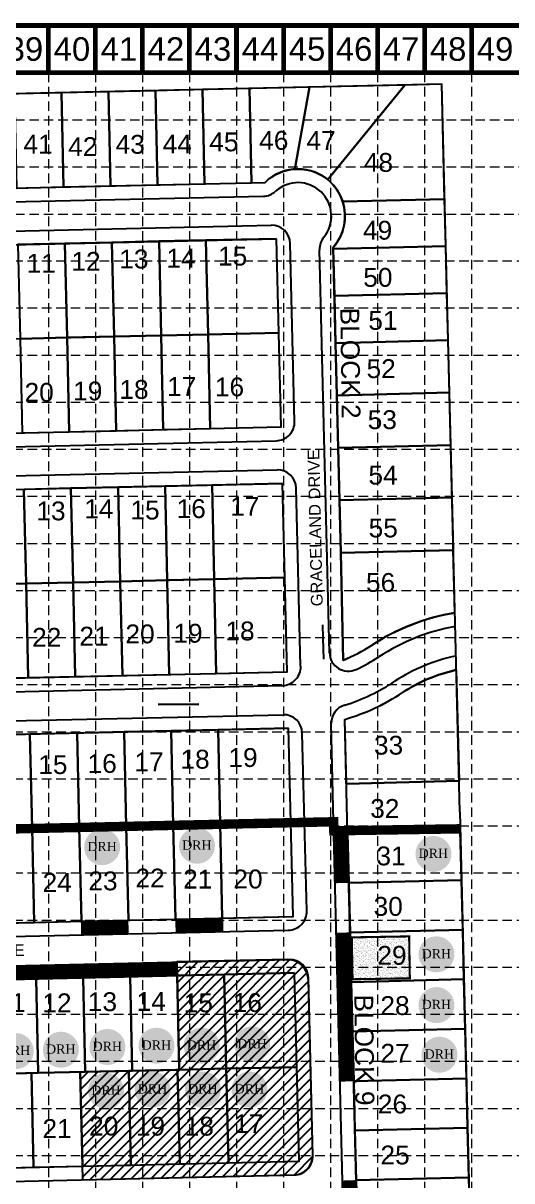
# Model space of a CAD drawing. Header units: feet. Extents: x 2703040 to 2706245, y 7093258 to 7095263.
# Drawn here: x 2705015 to 2705535, y 7094034 to 7095263 of the extents above; entities that cross this region are included whole.
import ezdxf
from ezdxf.enums import TextEntityAlignment as Align

# ---------------------------------------------------------------- set-up
doc = ezdxf.new("R2010")
doc.units = ezdxf.units.FT
doc.header["$LTSCALE"] = 24
doc.header["$MEASUREMENT"] = 0
for name, pattern in [('DASHED2', [0.375, 0.25, -0.125]), ('HIDDEN', [0.375, 0.25, -0.125]), ('SOLID', [0])]:
    doc.linetypes.add(name, pattern=pattern)
for name, color, linetype in [('1 EROSION BLANKET', 84, 'Continuous'), ('1 PHASE LINE', 7, 'Continuous'), ('1 SODDED LOT', 2, 'Continuous'), ('BASE', 7, 'Continuous'), ('Block Text', 8, 'Continuous'), ('bo', 7, 'Continuous'), ('Boundary section 1', 4, 'DASHED2'), ('FUT_LOT', 8, 'Continuous'), ('FUT_STREET', 8, 'Continuous'), ('GRID', 254, 'HIDDEN'), ('PLAT_BDY_SEC_1', 4, 'Continuous'), ('PLOTLINE', 2, 'Continuous'), ('PROW', 2, 'Continuous'), ('PSSWR-TXT', 20, 'SOLID'), ('PSTREET', 1, 'Continuous'), ('Street Name', 2, 'Continuous'), ('TERRA_DIMS', 9, 'Continuous'), ('Text_Lot_Num', 1, 'Continuous')]:
    doc.layers.add(name, color=color, linetype=linetype)
doc.styles.add('DRHorton', font='dutcheb.ttf')
doc.styles.get("Standard").update_dxf_attribs({"font": 'ARIAL.TTF'})

# ---------------------------------------------------------------- blocks, each defined once
blk = doc.blocks.new('DRHorton')
h = blk.add_hatch(color=1)
h.paths.add_polyline_path([(78.7, 25.8, 1), (40.4, 25.8, 1)])
h.paths.add_polyline_path([(42.3, 17.9), (76.5, 17.9), (76.5, 34.9), (42.3, 34.9)], flags=24)
at = {"layer": 'BASE', "color": 176, "style": 'DRHorton'}
blk.add_text('DRH', height=9.81, dxfattribs=at).set_placement((59.4, 21.6), align=Align.CENTER)
blk = doc.blocks.new('A$C64635871')
at = {"layer": 'BASE'}
h = blk.add_hatch(dxfattribs=at)
h.set_pattern_fill('AR-SAND', color=30, scale=1.31872, style=0)
h.set_pattern_definition([(37.5, (1116.7308, -98.0798), (-0.0830706, 2.5409407), [0, -2.004454, 0, -2.2418237, 0, -2.1429197]), (7.5, (1116.7308, -98.0798), (2.33384, 3.72162), [0, -1.0813503, 0, -1.8066462, 0, -0.692328]), (327.5, (1115.1088, -98.0798), (4.1066807, 0.0074627), [0, -0.65936, 0, -2.3736957, 0, -3.0989916]), (317.5, (1115.1088, -98.0798), (3.964239, 1.157408), [0, -0.32968, 0, -1.5560894, 0, -1.7802718])])
h.paths.add_polyline_path([(45.97, 0.82), (45.97, 33.79), (0.82, 33.79), (0.82, 0.82)])
at = {"layer": 'BASE', "color": 30, "const_width": 1.65}
blk.add_lwpolyline([(0.82, 0.82), (45.97, 0.82), (45.97, 33.79), (0.82, 33.79)], close=True, dxfattribs=at)

msp = doc.modelspace()

# ---------------------------------------------------------------- hatches: boundary and pattern name
at = {"layer": '1 SODDED LOT'}
h = msp.add_hatch(dxfattribs=at)
h.set_pattern_fill('ANSI31', color=256, scale=60, style=0)
h.paths.add_polyline_path([(2705134.7, 7093890.4), (2705237.8, 7093892.7), (2705235.3, 7094007.2), (2705131.5, 7094004.8)])
edge = h.paths.add_edge_path()
edge.add_line((2705181.4, 7094151.5), (2705076.1, 7094149.1))
edge.add_line((2705076.1, 7094149.1), (2705078.6, 7094034.7))
edge.add_line((2705078.6, 7094034.7), (2705291.7, 7094039.5))
edge.add_line((2705291.7, 7094039.5), (2705303.3, 7094039.8))
edge.add_arc((2705302.9, 7094060.2), 20.4, 271.0814, 360.5471)
edge.add_line((2705323.3, 7094060.4), (2705318.8, 7094246.2))
edge.add_arc((2705295.7, 7094245.6), 23.1, 1.3935, 87.5688)
edge.add_line((2705296.7, 7094268.7), (2705179, 7094266))
edge.add_line((2705179, 7094266), (2705181.4, 7094151.5))
h.paths.add_polyline_path([(2704925, 7094405.7), (2704975, 7094406.9), (2704977.6, 7094292.4), (2704927.7, 7094291.3)])
h.paths.add_polyline_path([(2704875.1, 7094404.6), (2704625.1, 7094398.9), (2704627.7, 7094284.4), (2704877.7, 7094290.2)])
edge = h.paths.add_edge_path()
edge.add_line((2704293.5, 7094047.6), (2704315.8, 7094002.9))
edge.add_line((2704315.8, 7094002.9), (2704345.9, 7093942.4))
edge.add_line((2704345.9, 7093942.4), (2704352.5, 7093929.4))
edge.add_line((2704352.5, 7093929.4), (2704268.4, 7093873.2))
edge.add_line((2704268.4, 7093873.2), (2704258.4, 7093866.4))
edge.add_arc((2704247.4, 7093882.8), 19.7, 205.1584, 304.0058, ccw=False)
edge.add_line((2704229.6, 7093874.4), (2704173.1, 7093987.6))
edge.add_line((2704173.1, 7093987.6), (2704293.5, 7094047.6))
edge = h.paths.add_edge_path()
edge.add_line((2704531.6, 7094136.7), (2704529.3, 7094236.7))
edge.add_line((2704529.3, 7094236.7), (2704529.3, 7094251.2))
edge.add_line((2704529.3, 7094251.2), (2704579.3, 7094252.3))
edge.add_line((2704579.3, 7094252.3), (2704581.6, 7094137.8))
edge.add_line((2704581.6, 7094137.8), (2704605.4, 7094138.4))
edge.add_line((2704605.4, 7094138.4), (2704620.4, 7094020.3))
edge.add_line((2704620.4, 7094020.3), (2704606.5, 7094018.4))
edge.add_line((2704606.5, 7094018.4), (2704595.3, 7094016.6))
edge.add_line((2704595.3, 7094016.6), (2704576.7, 7094013.3))
edge.add_line((2704576.7, 7094013.3), (2704559.2, 7094009.8))
edge.add_line((2704559.2, 7094009.8), (2704533.3, 7094003.8))
edge.add_line((2704533.3, 7094003.8), (2704515.1, 7093999))
edge.add_line((2704515.1, 7093999), (2704503.8, 7093995.7))
edge.add_arc((2704475, 7094093.9), 102.4, 283.6324, 286.3447, ccw=False)
edge.add_arc((2704494.6, 7094013.2), 19.4, 180.2238, 283.6324, ccw=False)
edge.add_arc((2704185, 7094012), 290.2, 0.2238, 24.6922)
edge.add_line((2704448.7, 7094133.2), (2704463.6, 7094135.1))
edge.add_line((2704463.6, 7094135.1), (2704531.6, 7094136.7))
h.paths.add_polyline_path([(2704525.1, 7094396.6), (2704425.9, 7094395.9), (2704428.3, 7094265.9), (2704454.3, 7094275.4), (2704488.7, 7094281), (2704543.1, 7094282.5), (2704627.7, 7094284.4), (2704627.4, 7094298.9), (2704625.1, 7094398.9)])
edge = h.paths.add_edge_path()
edge.add_line((2704615.4, 7093987.8), (2704618.5, 7093870.8))
edge.add_line((2704618.5, 7093870.8), (2704565.7, 7093869))
edge.add_line((2704565.7, 7093869), (2704566.4, 7093859))
edge.add_line((2704566.4, 7093859), (2704473.3, 7093856.6))
edge.add_line((2704473.3, 7093856.6), (2704473.8, 7093929.3))
edge.add_arc((2704509.4, 7093929), 35.5, 123.1398, 179.5867, ccw=False)
edge.add_line((2704490, 7093958.8), (2704529, 7093970.4))
edge.add_line((2704529, 7093970.4), (2704566.2, 7093979.6))
edge.add_line((2704566.2, 7093979.6), (2704594.7, 7093984.6))
edge.add_line((2704594.7, 7093984.6), (2704615.4, 7093987.8))

# ---------------------------------------------------------------- linework, layer by layer
at = {"layer": '1 EROSION BLANKET', "const_width": 14}
for points in [[(2705354.3, 7094349.8), (2705353, 7094402.3)], [(2705076.9, 7094301.7), (2705127.5, 7094302.9)], [(2705177.4, 7094304.2), (2705228.2, 7094305.1)], [(2705359.6, 7094139.1), (2705355.5, 7094297.2)], [(2704678.5, 7094247.5), (2705179.1, 7094258.6)], [(2705361.9, 7094034.1), (2705363.8, 7093981.4)]]:
    msp.add_lwpolyline(points, dxfattribs=at)
at = {"layer": '1 PHASE LINE', "const_width": 10}
msp.add_lwpolyline([(2704177, 7094699.2), (2704325.9, 7094636.3), (2704301.7, 7094576), (2704309.5, 7094562.3), (2704335.5, 7094551.8), (2704359.6, 7094542.4), (2704391, 7094537.8), (2704394.9, 7094536.9), (2704396.9, 7094536.9), (2704337.9, 7094392.4), (2705345.6, 7094414.9), (2705345.8, 7094405.3), (2705480.4, 7094407.4)], dxfattribs=at)
at = {"layer": '1 SODDED LOT'}
msp.add_lwpolyline([(2705181.4, 7094151.5), (2705076.1, 7094149.1), (2705078.6, 7094034.7), (2705291.7, 7094039.5), (2705303.3, 7094039.8, 0.411485), (2705323.3, 7094060.4), (2705318.8, 7094246.2, 0.394794), (2705296.7, 7094268.7), (2705179, 7094266)], format="xyb", close=True, dxfattribs=at)
at = {"layer": 'BASE', "const_width": 5}
for points in [[(2703042.3, 7093260.5), (2706242.3, 7093260.5), (2706242.3, 7095260.5), (2703042.3, 7095260.5)], [(2703092.3, 7093310.5), (2706192.3, 7093310.5), (2706192.3, 7095210.5), (2703092.3, 7095210.5)]]:
    msp.add_lwpolyline(points, close=True, dxfattribs=at)
for points in [[(2705042.3, 7095210.5), (2705042.3, 7095260.5)], [(2705092.3, 7095210.5), (2705092.3, 7095260.5)], [(2705142.3, 7095210.5), (2705142.3, 7095260.5)], [(2705192.3, 7095210.5), (2705192.3, 7095260.5)], [(2705242.3, 7095210.5), (2705242.3, 7095260.5)], [(2705292.3, 7095210.5), (2705292.3, 7095260.5)], [(2705342.3, 7095210.5), (2705342.3, 7095260.5)], [(2705392.3, 7095210.5), (2705392.3, 7095260.5)], [(2705442.3, 7095210.5), (2705442.3, 7095260.5)], [(2705492.3, 7095210.5), (2705492.3, 7095260.5)]]:
    msp.add_lwpolyline(points, dxfattribs=at)
at = {"layer": 'bo'}
for points in [[(2705106.1, 7095190.1), (2705056.1, 7095188.9), (2705058.4, 7095089), (2705108.4, 7095090.1)], [(2705156.1, 7095191.2), (2705106.1, 7095190.1), (2705108.4, 7095090.1), (2705158.4, 7095091.2)], [(2705206.1, 7095192.4), (2705156.1, 7095191.2), (2705158.4, 7095091.2), (2705208.4, 7095092.4)], [(2705256.1, 7095193.5), (2705206.1, 7095192.4), (2705208.4, 7095092.4), (2705258.4, 7095093.5)], [(2705056.1, 7095188.9), (2705006.1, 7095187.8), (2705008.4, 7095087.8), (2705058.4, 7095089)], [(2705109.9, 7095030.1), (2705059.9, 7095029), (2705062.2, 7094929), (2705112.2, 7094930.1)], [(2705159.9, 7095031.3), (2705109.9, 7095030.1), (2705112.2, 7094930.1), (2705162.1, 7094931.3)], [(2705209.8, 7095032.4), (2705159.9, 7095031.3), (2705162.1, 7094931.3), (2705212.1, 7094932.4)], [(2705284.8, 7095034.1), (2705209.8, 7095032.4), (2705212.1, 7094932.4), (2705287.3, 7094934.1)], [(2705059.9, 7095029), (2705009.9, 7095027.8), (2705012.2, 7094927.9), (2705062.2, 7094929)], [(2705464.9, 7095026.2), (2705345.1, 7095023.3), (2705346.4, 7094973.3), (2705466.1, 7094976.2)], [(2705466.1, 7094976.2), (2705346.4, 7094973.3), (2705347.6, 7094923.3), (2705467.4, 7094926.2)], [(2705212.1, 7094932.4), (2705162.1, 7094931.3), (2705164.4, 7094831.3), (2705214.4, 7094832.4)], [(2705287.3, 7094934.1), (2705212.1, 7094932.4), (2705214.4, 7094832.4), (2705289.8, 7094834.2)], [(2705062.2, 7094929), (2705012.2, 7094927.9), (2705014.5, 7094827.9), (2705064.5, 7094829)], [(2705112.2, 7094930.1), (2705062.2, 7094929), (2705064.5, 7094829), (2705114.4, 7094830.2)], [(2705162.1, 7094931.3), (2705112.2, 7094930.1), (2705114.4, 7094830.2), (2705164.4, 7094831.3)], [(2705467.4, 7094926.2), (2705347.6, 7094923.3), (2705349, 7094867.6), (2705468.7, 7094870.6)], [(2705468.7, 7094870.6), (2705349, 7094867.6), (2705350.3, 7094811.9), (2705470.1, 7094814.9)], [(2705470.1, 7094814.9), (2705350.3, 7094811.9), (2705351.7, 7094756.3), (2705471.5, 7094759.2)], [(2705216.3, 7094772.5), (2705166.3, 7094771.3), (2705168.6, 7094671.4), (2705218.5, 7094672.5)], [(2705291.2, 7094774.2), (2705216.3, 7094772.5), (2705218.5, 7094672.5), (2705293.7, 7094674.2)], [(2705016.3, 7094767.9), (2704966.3, 7094766.8), (2704968.6, 7094666.8), (2705018.6, 7094667.9)], [(2705066.3, 7094769.1), (2705016.3, 7094767.9), (2705018.6, 7094667.9), (2705068.6, 7094669.1)], [(2705116.3, 7094770.2), (2705066.3, 7094769.1), (2705068.6, 7094669.1), (2705118.6, 7094670.2)], [(2705166.3, 7094771.3), (2705116.3, 7094770.2), (2705118.6, 7094670.2), (2705168.6, 7094671.4)], [(2705471.5, 7094759.2), (2705351.7, 7094756.3), (2705353.1, 7094700.6), (2705472.9, 7094703.3)], [(2705293.7, 7094674.2), (2705218.5, 7094672.5), (2705220.8, 7094572.5), (2705296.2, 7094574.2)], [(2705018.6, 7094667.9), (2704968.6, 7094666.8), (2704970.9, 7094566.8), (2705020.9, 7094568)], [(2705068.6, 7094669.1), (2705018.6, 7094667.9), (2705020.9, 7094568), (2705070.9, 7094569.1)], [(2705118.6, 7094670.2), (2705068.6, 7094669.1), (2705070.9, 7094569.1), (2705120.9, 7094570.2)], [(2705168.6, 7094671.4), (2705118.6, 7094670.2), (2705120.9, 7094570.2), (2705170.8, 7094571.4)], [(2705218.5, 7094672.5), (2705168.6, 7094671.4), (2705170.8, 7094571.4), (2705220.8, 7094572.5)], [(2705297.7, 7094514.3), (2705222.7, 7094512.6), (2705225, 7094412.6), (2705300.1, 7094414.3)], [(2705022.7, 7094508), (2704972.8, 7094506.9), (2704975, 7094406.9), (2705025, 7094408)], [(2705072.7, 7094509.1), (2705022.7, 7094508), (2705025, 7094408), (2705075, 7094409.2)], [(2705122.7, 7094510.3), (2705072.7, 7094509.1), (2705075, 7094409.2), (2705125, 7094410.3)], [(2705172.7, 7094511.4), (2705122.7, 7094510.3), (2705125, 7094410.3), (2705175, 7094411.4)], [(2705222.7, 7094512.6), (2705172.7, 7094511.4), (2705175, 7094411.4), (2705225, 7094412.6)], [(2705025, 7094408), (2704975, 7094406.9), (2704977.3, 7094306.9), (2705027.3, 7094308)], [(2705075, 7094409.2), (2705025, 7094408), (2705027.3, 7094308), (2705077.3, 7094309.2)], [(2705125, 7094410.3), (2705075, 7094409.2), (2705077.3, 7094309.2), (2705127.3, 7094310.3)], [(2705175, 7094411.4), (2705125, 7094410.3), (2705127.3, 7094310.3), (2705177.3, 7094311.5)], [(2705225, 7094412.6), (2705175, 7094411.4), (2705177.3, 7094311.5), (2705227.2, 7094312.6)], [(2705300.1, 7094414.3), (2705225, 7094412.6), (2705227.2, 7094312.6), (2705302.6, 7094314.3)], [(2705480.3, 7094405.5), (2705360.4, 7094402.6), (2705361.7, 7094350), (2705481.6, 7094352.9)], [(2705481.6, 7094352.9), (2705361.7, 7094350), (2705363, 7094297.3), (2705482.9, 7094300.3)], [(2705482.9, 7094300.3), (2705363, 7094297.3), (2705363.6, 7094276.2), (2705364.3, 7094244.7), (2705484.2, 7094247.7)], [(2705029.2, 7094248.1), (2704979.2, 7094246.9), (2704981.5, 7094147), (2705031.5, 7094148.1)], [(2705079.2, 7094249.2), (2705029.2, 7094248.1), (2705031.5, 7094148.1), (2705048.6, 7094148.5), (2705081.5, 7094149.2)], [(2705129.2, 7094250.4), (2705079.2, 7094249.2), (2705081.5, 7094149.2), (2705131.5, 7094150.4)], [(2705179.2, 7094251.5), (2705129.2, 7094250.4), (2705131.5, 7094150.4), (2705181.4, 7094151.5)], [(2705229.2, 7094252.6), (2705179.2, 7094251.5), (2705181.4, 7094151.5), (2705231.4, 7094152.7)], [(2705304.1, 7094254.3), (2705229.2, 7094252.6), (2705231.4, 7094152.7), (2705306.6, 7094154.4)], [(2705484.2, 7094247.7), (2705364.3, 7094244.7), (2705365.6, 7094192.1), (2705485.5, 7094195)], [(2705485.5, 7094195), (2705365.6, 7094192.1), (2705366.9, 7094139.5), (2705486.8, 7094142.4)], [(2705024.3, 7094147.9), (2704972.5, 7094146.8), (2704974.8, 7094046.8), (2705026.6, 7094048)], [(2705076.1, 7094149.1), (2705048.6, 7094148.5), (2705024.3, 7094147.9), (2705026.6, 7094048), (2705078.4, 7094049.1)], [(2705127.9, 7094150.3), (2705076.1, 7094149.1), (2705078.4, 7094049.1), (2705130.1, 7094050.3)], [(2705179.6, 7094151.5), (2705127.9, 7094150.3), (2705130.1, 7094050.3), (2705181.9, 7094051.5)], [(2705231.4, 7094152.7), (2705179.6, 7094151.5), (2705181.9, 7094051.5), (2705233.7, 7094052.7)], [(2705306.6, 7094154.4), (2705231.4, 7094152.7), (2705233.7, 7094052.7), (2705309, 7094054.4)], [(2705486.8, 7094142.4), (2705366.9, 7094139.5), (2705368.2, 7094086.9), (2705488.1, 7094089.8)], [(2705488.1, 7094089.8), (2705368.2, 7094086.9), (2705369.5, 7094034.2), (2705489.4, 7094037.2)], [(2705489.4, 7094037.2), (2705369.5, 7094034.2), (2705370.8, 7093981.6), (2705490.7, 7093984.6)]]:
    msp.add_lwpolyline(points, close=True, dxfattribs=at)
for points in [[(2705319.9, 7095194.9), (2705256.1, 7095193.5), (2705258.4, 7095093.5), (2705272.8, 7095093.8, -0.179514), (2705304.5, 7095108)], [(2705421.4, 7095197.3), (2705319.9, 7095194.9), (2705304.5, 7095108, -0.189215), (2705339.3, 7095096.8)], [(2705460.6, 7095198.2), (2705421.4, 7095197.3), (2705339.3, 7095096.8, -0.143919), (2705355.2, 7095073.5), (2705463.6, 7095076.2)], [(2705463.6, 7095076.2), (2705355.2, 7095073.5, -0.266094), (2705345.1, 7095024.9), (2705345.1, 7095023.3), (2705464.9, 7095026.2)], [(2705474.4, 7094636.9), (2705472.8, 7094703.3), (2705353.1, 7094700.6), (2705355.9, 7094586.5, 0.049734), (2705385.8, 7094602.2, -0.104628)], [(2705476, 7094576.1), (2705479, 7094458.2), (2705359.1, 7094455.2), (2705357.5, 7094523.6, 0.073858), (2705418.8, 7094552, -0.092033)]]:
    msp.add_lwpolyline(points, format="xyb", close=True, dxfattribs=at)
at = {"layer": 'Boundary section 1', "const_width": 5, "flags": 128}
msp.add_lwpolyline([(2705479.9, 7094425.5), (2705479.8, 7094425.5)], dxfattribs=at)
at = {"layer": 'FUT_LOT', "color": 7, "linetype": 'Continuous'}
for p, q in [((2705108.4, 7095090.1), (2705106.1, 7095190.1)), ((2705158.4, 7095091.2), (2705156.1, 7095191.2)), ((2705208.4, 7095092.4), (2705206.1, 7095192.4)), ((2705258.4, 7095093.5), (2705256.1, 7095193.5)), ((2705304.5, 7095108), (2705319.9, 7095194.9)), ((2705339.3, 7095096.8), (2705421.4, 7095197.3)), ((2705058.4, 7095089), (2705056.1, 7095189)), ((2704528.1, 7095076.9), (2705272.8, 7095093.8)), ((2705355.2, 7095073.5), (2705463.5, 7095076.2)), ((2704510.5, 7095016.4), (2705284.8, 7095034.1)), ((2705112.2, 7094930.1), (2705109.9, 7095030.1)), ((2705162.1, 7094931.3), (2705159.9, 7095031.3)), ((2705212.1, 7094932.4), (2705209.8, 7095032.4)), ((2705289.8, 7094834.2), (2705284.8, 7095034.1)), ((2705062.2, 7094929), (2705059.9, 7095029)), ((2705345.1, 7095023.3), (2705464.7, 7095026.2)), ((2705347.6, 7094923.3), (2705345.1, 7095024.9)), ((2705346.4, 7094973.3), (2705466, 7094976.2)), ((2704465.7, 7094915.4), (2705287.3, 7094934.1)), ((2705214.4, 7094832.4), (2705212.1, 7094932.4)), ((2705064.5, 7094829), (2705062.2, 7094929)), ((2705114.4, 7094830.2), (2705112.2, 7094930.1)), ((2705164.4, 7094831.3), (2705162.1, 7094931.3)), ((2705347.6, 7094923.3), (2705467.2, 7094926.2)), ((2705353.1, 7094700.6), (2705347.6, 7094923.3)), ((2705349, 7094867.6), (2705468.6, 7094870.6)), ((2704493.1, 7094816), (2705289.8, 7094834.2)), ((2705350.3, 7094811.9), (2705470, 7094814.9)), ((2704494.5, 7094756), (2705291.2, 7094774.2)), ((2705218.5, 7094672.5), (2705216.3, 7094772.5)), ((2705296.2, 7094574.2), (2705291.2, 7094774.2)), ((2705018.6, 7094667.9), (2705016.3, 7094767.9)), ((2705068.6, 7094669.1), (2705066.3, 7094769.1)), ((2705118.6, 7094670.2), (2705116.3, 7094770.2)), ((2705168.6, 7094671.4), (2705166.3, 7094771.3)), ((2705351.7, 7094756.3), (2705471.4, 7094759.2)), ((2705353.1, 7094700.6), (2705472.8, 7094703.3)), ((2705355.9, 7094586.5), (2705353.1, 7094700.6)), ((2704454.7, 7094655.1), (2705293.7, 7094674.2)), ((2705020.9, 7094568), (2705018.6, 7094667.9)), ((2705070.9, 7094569.1), (2705068.6, 7094669.1)), ((2705120.9, 7094570.2), (2705118.6, 7094670.2)), ((2705170.8, 7094571.4), (2705168.6, 7094671.4)), ((2705220.8, 7094572.5), (2705218.5, 7094672.5)), ((2704421, 7094554.3), (2705296.2, 7094574.2)), ((2704399.2, 7094493.8), (2705297.7, 7094514.3)), ((2705300.1, 7094414.3), (2705297.7, 7094514.3)), ((2705360.4, 7094402.6), (2705357.5, 7094523.6)), ((2705025, 7094408), (2705022.7, 7094508)), ((2705075, 7094409.2), (2705072.7, 7094509.1)), ((2705125, 7094410.3), (2705122.7, 7094510.3)), ((2705175, 7094411.4), (2705172.7, 7094511.4)), ((2705225, 7094412.6), (2705222.7, 7094512.6)), ((2705359.1, 7094455.2), (2705479, 7094458.2))]:
    msp.add_line(p, q, dxfattribs=at)
for centre, radius, start, end in [((2705307.7, 7095058.1), 50, 318.3968, 134.3248), ((2705512.2, 7094410), 230, 99.4438, 123.3358), ((2705292.4, 7094744.2), 170, 291.947, 303.3358), ((2705512.2, 7094410), 170, 102.3026, 123.3358), ((2705292.4, 7094744.2), 230, 286.4396, 303.3358)]:
    msp.add_arc(centre, radius, start, end, dxfattribs=at)
at = {"layer": 'FUT_STREET', "color": 7}
for p, q in [((2704530.5, 7095062.4), (2705271, 7095079.3)), ((2704513.7, 7095031), (2705279, 7095048.5)), ((2705304.1, 7094840), (2705299.5, 7095029)), ((2705341.2, 7094594.3), (2705330.6, 7095022.4)), ((2704493.4, 7094801.5), (2705284.6, 7094819.5)), ((2704494.1, 7094770.5), (2705285.4, 7094788.6)), ((2705310.5, 7094580.1), (2705305.9, 7094769.1)), ((2704398.2, 7094539.3), (2705291, 7094559.6)), ((2704398.9, 7094508.3), (2705291.8, 7094528.6)), ((2705345.6, 7094415.4), (2705343.1, 7094519.1)), ((2705314.6, 7094414.6), (2705312.3, 7094509.1))]:
    msp.add_line(p, q, dxfattribs=at)
for centre, radius, start, end in [((2705307.7, 7095058.1), 35.5, 320.684, 132.0377), ((2705270.5, 7095099.3), 20, 271.3072, 312.0377), ((2705279.5, 7095028.5), 20, 1.4145, 91.3072), ((2705350.6, 7095022.9), 20, 140.684, 181.4145), ((2705284.1, 7094839.5), 20, 271.3072, 1.4145), ((2705285.9, 7094768.6), 20, 1.4145, 91.3072), ((2705512.2, 7094410), 215.5, 99.987, 123.3358), ((2705361.2, 7094594.8), 20, 181.4145, 294.7366), ((2705292.4, 7094744.2), 184.5, 294.7366, 303.3358), ((2705512.2, 7094410), 184.5, 101.4388, 123.3358), ((2705290.6, 7094579.6), 20, 271.3072, 1.4145), ((2705292.4, 7094744.2), 215.5, 287.4684, 303.3358), ((2705363.1, 7094519.6), 20, 107.4684, 181.4145), ((2705292.3, 7094508.6), 20, 1.4145, 91.3072)]:
    msp.add_arc(centre, radius, start, end, dxfattribs=at)
at = {"layer": 'GRID', "color": 252, "linetype": 'HIDDEN', "lineweight": 0, "ltscale": 1.7}
for p, q in [((2705042.3, 7095210.5), (2705042.3, 7093460.3)), ((2705092.3, 7095210.5), (2705092.3, 7093460.3)), ((2705142.3, 7095210.5), (2705142.3, 7093460.3)), ((2705192.3, 7095210.5), (2705192.3, 7093460.3)), ((2705242.3, 7095210.5), (2705242.3, 7093460.3)), ((2705292.3, 7095210.5), (2705292.3, 7093460.3)), ((2705342.3, 7095210.5), (2705342.3, 7093460.3)), ((2705392.3, 7095210.5), (2705392.3, 7093460.3)), ((2705442.3, 7095210.5), (2705442.3, 7093460.3)), ((2705492.3, 7095210.5), (2705492.3, 7093460.3)), ((2703094.2, 7095160.3), (2706194.2, 7095160.3)), ((2703094.2, 7095110.3), (2706194.2, 7095110.3)), ((2703094.2, 7095060.3), (2706194.2, 7095060.3)), ((2703092.3, 7095010.5), (2706192.3, 7095010.5)), ((2703092.3, 7094960.5), (2706192.3, 7094960.5)), ((2703092.3, 7094910.5), (2706192.3, 7094910.5)), ((2703092.3, 7094860.5), (2706192.3, 7094860.5)), ((2703092.3, 7094810.5), (2706192.3, 7094810.5)), ((2703092.3, 7094760.5), (2706192.3, 7094760.5)), ((2703092.3, 7094710.5), (2706192.3, 7094710.5)), ((2703092.3, 7094660.5), (2706192.3, 7094660.5)), ((2703092.3, 7094610.5), (2706192.3, 7094610.5)), ((2703092.3, 7094560.5), (2706192.3, 7094560.5)), ((2703092.3, 7094510.5), (2706192.3, 7094510.5)), ((2703092.3, 7094460.5), (2706192.3, 7094460.5)), ((2703092.3, 7094410.5), (2706192.3, 7094410.5)), ((2703092.3, 7094360.5), (2706192.3, 7094360.5)), ((2703092.3, 7094310.5), (2706192.3, 7094310.5)), ((2703092.3, 7094260.5), (2706192.3, 7094260.5)), ((2703092.3, 7094210.5), (2706192.3, 7094210.5)), ((2703092.3, 7094160.5), (2706192.3, 7094160.5)), ((2703092.3, 7094110.5), (2706192.3, 7094110.5)), ((2703092.3, 7094060.5), (2706192.3, 7094060.5))]:
    msp.add_line(p, q, dxfattribs=at)
at = {"layer": 'PLAT_BDY_SEC_1', "color": 7}
msp.add_line((2705479.8, 7094425.5), (2705499.8, 7093618.6), dxfattribs=at)
at = {"layer": 'PLAT_BDY_SEC_1', "color": 7, "linetype": 'Continuous', "flags": 128}
msp.add_lwpolyline([(2705479.8, 7094425.5), (2705460.6, 7095198.2), (2704389, 7095173.8), (2704154.3, 7094643.9)], dxfattribs=at)
at = {"layer": 'PLOTLINE', "color": 7}
for p, q in [((2704335.8, 7094392.3), (2705300.1, 7094414.3)), ((2705027.3, 7094308), (2705025, 7094408)), ((2705077.3, 7094309.2), (2705075, 7094409.2)), ((2705127.3, 7094310.3), (2705125, 7094410.3)), ((2705177.3, 7094311.5), (2705175, 7094411.4)), ((2705227.2, 7094312.6), (2705225, 7094412.6)), ((2705302.6, 7094314.3), (2705300.1, 7094414.3)), ((2705360.4, 7094402.6), (2705480.3, 7094405.5)), ((2705361.7, 7094350), (2705481.6, 7094352.9)), ((2705363, 7094297.3), (2705482.9, 7094300.3)), ((2705031.5, 7094148.1), (2705029.2, 7094248.1)), ((2705081.5, 7094149.2), (2705079.2, 7094249.2)), ((2705131.5, 7094150.4), (2705129.2, 7094250.4)), ((2705181.4, 7094151.5), (2705179.2, 7094251.5)), ((2705233.7, 7094052.7), (2705229.2, 7094252.6)), ((2705309, 7094054.4), (2705304.1, 7094254.3)), ((2705364.3, 7094244.7), (2705484.2, 7094247.7)), ((2705365.6, 7094192.1), (2705485.5, 7094195)), ((2705048.6, 7094148.5), (2704463.6, 7094135.1)), ((2705026.6, 7094048), (2705024.3, 7094147.9)), ((2705306.6, 7094154.4), (2705048.6, 7094148.5)), ((2705078.4, 7094049.1), (2705076.1, 7094149.1)), ((2705130.1, 7094050.3), (2705127.9, 7094150.3)), ((2705181.9, 7094051.5), (2705179.6, 7094151.5)), ((2705366.9, 7094139.5), (2705486.8, 7094142.4)), ((2705368.2, 7094086.9), (2705488.1, 7094089.8)), ((2705369.5, 7094034.2), (2705489.4, 7094037.2))]:
    msp.add_line(p, q, dxfattribs=at)
at = {"layer": 'PROW', "color": 7}
for p, q in [((2705363.6, 7094276.2), (2705360.4, 7094402.6)), ((2704498.3, 7094296), (2705302.6, 7094314.3)), ((2705375.2, 7093806.4), (2705363.6, 7094276.2)), ((2704499.7, 7094236), (2705304.1, 7094254.3)), ((2704696, 7094040.4), (2705309, 7094054.4))]:
    msp.add_line(p, q, dxfattribs=at)
at = {"layer": 'PSSWR-TXT', "color": 7, "linetype": 'Continuous'}
for points in [[(2705253.8, 7095061.7, 0, 4.68, 0), (2705267.9, 7095061.9, 0, 0, 0), (2705303.4, 7095062.6, 0, 0, 0)], [(2705215.7, 7094798, 0, 4.68, 0), (2705229.7, 7094798.3, 0, 0, 0), (2705245.7, 7094798.7, 0, 0, 0)], [(2705333.8, 7094624.1, 0, 4.68, 0), (2705334.2, 7094610, 0, 0, 0), (2705334.8, 7094587.4, 0, 0, 0)], [(2705145, 7094539.4, 0, 4.68, 0), (2705159, 7094539.5, 0, 0, 0), (2705188, 7094539.7, 0, 0, 0)], [(2705334.4, 7094513.9, 0, 4.68, 0), (2705334.9, 7094499.9, 0, 0, 0), (2705336, 7094469.1, 0, 0, 0)], [(2705337.2, 7094354.8, 0, 4.68, 0), (2705336.7, 7094368.9, 0, 0, 0), (2705335.7, 7094399.6, 0, 0, 0)], [(2705134.3, 7094277.6, 0, 4.68, 0), (2705148.4, 7094277.6, 0, 0, 0), (2705169.5, 7094277.6, 0, 0, 0)], [(2705338.3, 7094204.3, 0, 4.68, 0), (2705338.8, 7094190.3, 0, 0, 0), (2705339.8, 7094159.5, 0, 0, 0)]]:
    msp.add_lwpolyline(points, format="xyseb", dxfattribs=at)
at = {"layer": 'PSSWR-TXT', "color": 7, "linetype": 'Continuous', "flags": 128}
for points in [[(2705333.8, 7094624.1), (2705334.2, 7094610), (2705334.8, 7094587.4)], [(2705159.1, 7094539.7), (2705173.2, 7094539.8), (2705202.2, 7094540)], [(2705159.1, 7094539.5), (2705173.1, 7094539.6), (2705202.1, 7094539.8)]]:
    msp.add_lwpolyline(points, dxfattribs=at)
at = {"layer": 'PSTREET', "color": 7}
for p, q in [((2705360.6, 7093808.2), (2705345.6, 7094415.4)), ((2705317, 7094320.2), (2705314.6, 7094414.6)), ((2704498.6, 7094281.5), (2705297.4, 7094299.7)), ((2704499.3, 7094250.5), (2705298.3, 7094268.7)), ((2705323.4, 7094060.3), (2705318.7, 7094249.2)), ((2704696.3, 7094025.9), (2705303.8, 7094039.8))]:
    msp.add_line(p, q, dxfattribs=at)
for centre, start, end in [((2705284.1, 7094839.5), 271.3072, 1.4145), ((2705285.9, 7094768.6), 1.4145, 91.3072), ((2705297, 7094319.7), 271.3072, 1.4145), ((2705298.7, 7094248.7), 1.4145, 91.3072), ((2705303.4, 7094059.8), 271.3072, 1.4145)]:
    msp.add_arc(centre, 20, start, end, dxfattribs=at)
at = {"layer": 'TERRA_DIMS', "color": 7, "linetype": 'Continuous'}
for p, q in [((2705460.6, 7095198.2), (2704389, 7095173.8)), ((2705479.8, 7094425.5), (2705460.6, 7095198.2))]:
    msp.add_line(p, q, dxfattribs=at)

# ---------------------------------------------------------------- block references
at = {"layer": '1 EROSION BLANKET', "xscale": 1.349999999983235, "yscale": 1.34999999997596, "zscale": 1.35, "rotation": 0.9648282415210153}
msp.add_blockref('A$C64635871', (2705364.6, 7094246.5), dxfattribs=at)
at = {"layer": 'PSSWR-TXT'}
for p in [(2705039.9, 7094362.1), (2705140.7, 7094363.6), (2705392.2, 7094354.9), (2705395.4, 7094248.3), (2705395.4, 7094194.4), (2705045.5, 7094149.9), (2705097.7, 7094151.3), (2705145.7, 7094151.3), (2705199.4, 7094152.7), (2704948, 7094145.6), (2704996, 7094147), (2705398.6, 7094141.7), (2705044.1, 7094103.3), (2705093.5, 7094104.7), (2705147.1, 7094104.7), (2705196.6, 7094104.7)]:
    msp.add_blockref('DRHorton', p, dxfattribs=at)

# ---------------------------------------------------------------- texts
at = {"layer": 'BASE'}
for s, p in [('39', (2705017.3, 7095235.5)), ('40', (2705067.3, 7095235.5)), ('41', (2705117.3, 7095235.5)), ('42', (2705167.3, 7095235.5)), ('43', (2705217.3, 7095235.5)), ('44', (2705267.3, 7095235.5)), ('45', (2705317.3, 7095235.5)), ('46', (2705367.3, 7095235.5)), ('47', (2705417.3, 7095235.5)), ('48', (2705467.3, 7095235.5)), ('49', (2705517.3, 7095235.5))]:
    msp.add_text(s, height=25, dxfattribs=at).set_placement(p, align=Align.MIDDLE_CENTER)
at = {"layer": 'Block Text', "color": 7}
for s, rotation, p in [('BLOCK 2', 270.7161, (2705352.7, 7094960.8)), ('BLOCK 9', 270.6229, (2705367.6, 7094231.4))]:
    msp.add_text(s, height=20, rotation=rotation, dxfattribs=at).set_placement(p)
at = {"layer": 'Street Name', "color": 7}
for s, rotation, p in [('GRACELAND DRIVE', 91.2901, (2705334.1, 7094643.8)), ('REIGER DRIVE', 1.2901, (2704892.1, 7094269.6))]:
    msp.add_text(s, height=12.5, rotation=rotation, dxfattribs=at).set_placement(p)
at = {"layer": 'Text_Lot_Num', "color": 7}
for s, p in [('41', (2705015.7, 7095124.5)), ('42', (2705063.3, 7095121.9)), ('43', (2705113.7, 7095124.3)), ('44', (2705163.8, 7095124.6)), ('45', (2705213.3, 7095126.9)), ('46', (2705266.4, 7095128.5)), ('47', (2705316.7, 7095128.4)), ('48', (2705377.7, 7095105.1)), ('49', (2705376.8, 7095033.1)), ('11', (2705019.1, 7094998)), ('12', (2705066.7, 7095000)), ('13', (2705117.6, 7095002.5)), ('14', (2705167.7, 7095003.4)), ('15', (2705222.7, 7095005.6)), ('50', (2705377.1, 7094983)), ('51', (2705382.5, 7094937.3)), ('52', (2705380.6, 7094886.1)), ('19', (2705068.6, 7094862.4)), ('18', (2705117.8, 7094864)), ('17', (2705168.5, 7094867.1)), ('16', (2705219.3, 7094866.7)), ('20', (2705016.9, 7094860.9)), ('53', (2705381.8, 7094831.9)), ('54', (2705382.6, 7094773)), ('17', (2705235.6, 7094739.9)), ('13', (2705029.5, 7094735)), ('14', (2705080.4, 7094737.2)), ('15', (2705129.5, 7094735.9)), ('16', (2705178.6, 7094737.4)), ('55', (2705382.8, 7094716.9)), ('56', (2705380, 7094659)), ('20', (2705124.2, 7094604.4)), ('19', (2705175.2, 7094605.1)), ('18', (2705230.5, 7094607.5)), ('22', (2705025, 7094600.7)), ('21', (2705075.3, 7094602)), ('33', (2705388.5, 7094486.2)), ('18', (2705182.7, 7094471.3)), ('19', (2705233.7, 7094473.1)), ('15', (2705031.5, 7094465.6)), ('16', (2705083.9, 7094466.8)), ('17', (2705133.7, 7094468.5)), ('32', (2705384.5, 7094419)), ('31', (2705391.1, 7094368.6)), ('24', (2705036.1, 7094340.4)), ('23', (2705084.8, 7094342.1)), ('22', (2705134.8, 7094345.1)), ('21', (2705185.6, 7094344)), ('20', (2705239, 7094344.1)), ('30', (2705388.1, 7094315)), ('29', (2705392.1, 7094263)), ('11', (2704986.9, 7094212.8)), ('12', (2705035.8, 7094212.6)), ('13', (2705084.2, 7094213.8)), ('14', (2705136.1, 7094214.1)), ('15', (2705186.2, 7094212.6)), ('16', (2705238.3, 7094212.9)), ('28', (2705395.3, 7094209.7)), ('27', (2705395.4, 7094159)), ('26', (2705392.6, 7094105.2)), ('21', (2705036, 7094079.1)), ('20', (2705085.6, 7094081.7)), ('19', (2705135.3, 7094081.6)), ('18', (2705187.2, 7094081.6)), ('17', (2705239.8, 7094084.2)), ('25', (2705395.4, 7094051))]:
    msp.add_text(s, height=20, dxfattribs=at).set_placement(p)

doc.saveas('drawing.dxf')
